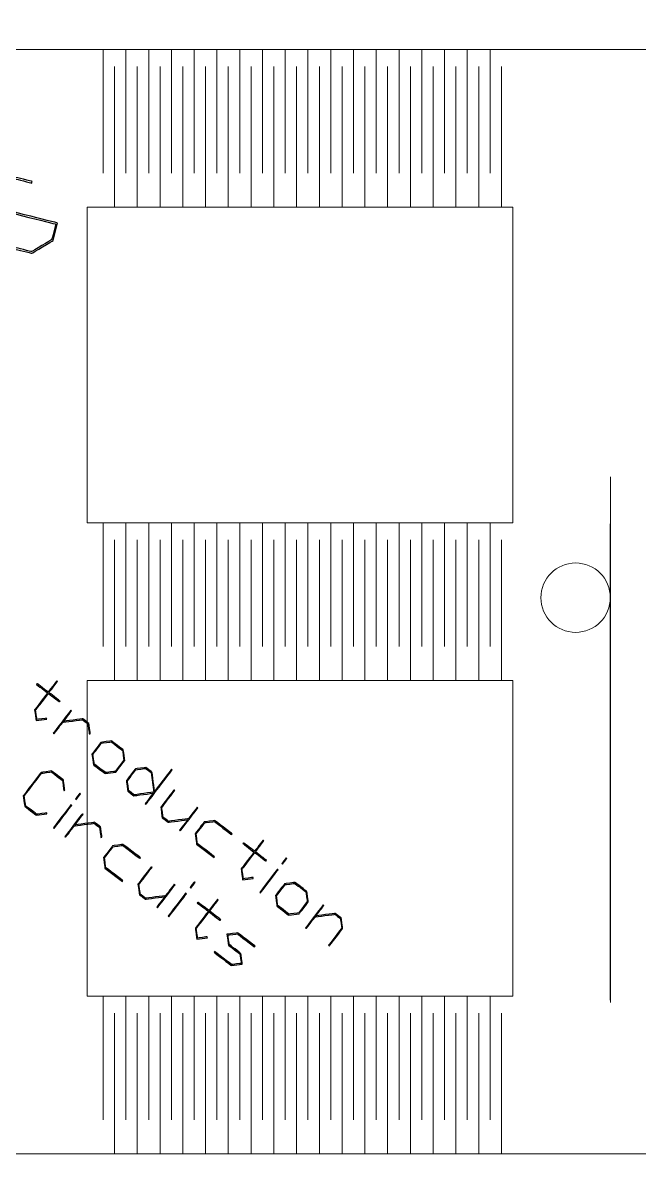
# Model space of a CAD drawing. Header units: millimetres. Extents: x -219 to 263, y -207 to 96.
# Drawn here: x -119.7 to -11.4, y -104.4 to 96.1 of the extents above; entities that cross this region are included whole.
import ezdxf

# ---------------------------------------------------------------- set-up
doc = ezdxf.new("R2010")
doc.units = ezdxf.units.MM
doc.header["$MEASUREMENT"] = 0
doc.layers.add('Cut', color=7, linetype='Continuous')

msp = doc.modelspace()

# ---------------------------------------------------------------- linework, layer by layer
at = {"layer": 'Cut', "color": 1, "lineweight": 9}
for points, knots in [([(-16.4477, -4.9883), (-16.4477, -1.6194), (-19.1788, 1.1117), (-22.5477, 1.1117), (-22.5477, 1.1117), (-25.9167, 1.1117), (-28.6477, -1.6194), (-28.6477, -4.9883), (-28.6477, -4.9883), (-28.6478, -8.3573), (-25.9167, -11.0883), (-22.5478, -11.0883), (-22.5478, -11.0883), (-19.1788, -11.0884), (-16.4478, -8.3573), (-16.4477, -4.9884), (-16.4447, 96.0786), (-16.4477, -207.1223), (-16.4477, -4.9883)], [0, 0, 0, 0, 0.2, 0.2, 0.2, 0.20000001, 0.4, 0.4, 0.4, 0.40000001, 0.6, 0.6, 0.6, 0.60000001, 1, 1, 1, 1.0001, 1.0001, 1.0001, 1.0001]), ([(253.1424, 91.3885), (253.1424, 91.3885), (-209.3704, 91.3885), (-209.3704, 91.3885), (-209.3704, 91.3885), (-212.0242, 91.3868), (-214.5687, 90.331), (-216.4441, 88.4533), (-216.4441, 88.4533), (-218.3194, 86.5755), (-219.3721, 84.0424), (-219.3704, 81.3885), (-219.3704, 81.3885), (-219.3704, 81.3885), (-219.3704, -92.7686), (-219.3704, -92.7686), (-219.3704, -92.7686), (-219.3687, -95.4224), (-218.3129, -97.9669), (-216.4351, -99.8423), (-216.4351, -99.8423), (-214.5574, -101.7176), (-212.0242, -102.7702), (-209.3704, -102.7686), (-209.3704, -102.7686), (-209.3704, -102.7686), (253.1424, -102.7686), (253.1424, -102.7686), (253.1424, -102.7686), (255.7963, -102.7669), (258.3408, -101.7111), (260.2161, -99.8333), (260.2161, -99.8333), (262.0915, -97.9556), (263.1441, -95.4224), (263.1424, -92.7686), (263.1424, -92.7686), (263.1424, -92.7686), (263.1424, 81.3885), (263.1424, 81.3885), (263.1424, 81.3885), (263.1408, 84.0424), (262.0849, 86.5868), (260.2072, 88.4622), (260.2072, 88.4622), (258.3295, 90.3376), (255.7963, 91.3902), (253.1424, 91.3885)], [0, 0, 0, 0, 0.07692308, 0.07692308, 0.07692308, 0.07692309, 0.15384615, 0.15384615, 0.15384615, 0.15384616, 0.23076923, 0.23076923, 0.23076923, 0.23076924, 0.30769231, 0.30769231, 0.30769231, 0.30769232, 0.38461538, 0.38461538, 0.38461538, 0.38461539, 0.46153846, 0.46153846, 0.46153846, 0.46153847, 0.53846154, 0.53846154, 0.53846154, 0.53846155, 0.61538462, 0.61538462, 0.61538462, 0.61538463, 0.69230769, 0.69230769, 0.69230769, 0.6923077, 0.76923077, 0.76923077, 0.76923077, 0.76923078, 0.84615385, 0.84615385, 0.84615385, 0.84615386, 1, 1, 1, 1])]:
    msp.add_open_spline(points, degree=3, knots=knots, dxfattribs=at)
for points in [[(-105.5863, 91.3885), (-105.5863, 91.3885), (-105.5863, 69.6518), (-105.5863, 69.6518)], [(-101.5863, 91.3885), (-101.5863, 91.3885), (-101.5863, 69.6518), (-101.5863, 69.6518)], [(-97.5863, 91.3885), (-97.5863, 91.3885), (-97.5863, 69.6518), (-97.5863, 69.6518)], [(-93.5863, 91.3885), (-93.5863, 91.3885), (-93.5863, 69.6518), (-93.5863, 69.6518)], [(-89.5863, 91.3885), (-89.5863, 91.3885), (-89.5863, 69.6518), (-89.5863, 69.6518)], [(-85.5863, 91.3885), (-85.5863, 91.3885), (-85.5863, 69.6518), (-85.5863, 69.6518)], [(-81.5863, 91.3885), (-81.5863, 91.3885), (-81.5863, 69.6518), (-81.5863, 69.6518)], [(-77.5863, 91.3885), (-77.5863, 91.3885), (-77.5863, 69.6518), (-77.5863, 69.6518)], [(-73.5863, 91.3885), (-73.5863, 91.3885), (-73.5863, 69.6518), (-73.5863, 69.6518)], [(-69.5863, 91.3885), (-69.5863, 91.3885), (-69.5863, 69.6518), (-69.5863, 69.6518)], [(-65.5863, 91.3885), (-65.5863, 91.3885), (-65.5863, 69.6518), (-65.5863, 69.6518)], [(-61.5863, 91.3885), (-61.5863, 91.3885), (-61.5863, 69.6518), (-61.5863, 69.6518)], [(-57.5863, 91.3885), (-57.5863, 91.3885), (-57.5863, 69.6518), (-57.5863, 69.6518)], [(-53.5863, 91.3885), (-53.5863, 91.3885), (-53.5863, 69.6518), (-53.5863, 69.6518)], [(-49.5863, 91.3885), (-49.5863, 91.3885), (-49.5863, 69.6518), (-49.5863, 69.6518)], [(-45.5863, 91.3885), (-45.5863, 91.3885), (-45.5863, 69.6518), (-45.5863, 69.6518)], [(-41.5863, 91.3885), (-41.5863, 91.3885), (-41.5863, 69.6518), (-41.5863, 69.6518)], [(-37.5863, 91.3885), (-37.5863, 91.3885), (-37.5863, 69.6518), (-37.5863, 69.6518)], [(-103.5863, 88.3885), (-103.5863, 88.3885), (-103.5863, 63.6518), (-103.5863, 63.6518)], [(-99.5863, 88.3885), (-99.5863, 88.3885), (-99.5863, 63.6518), (-99.5863, 63.6518)], [(-95.5863, 88.3885), (-95.5863, 88.3885), (-95.5863, 63.6518), (-95.5863, 63.6518)], [(-91.5863, 88.3885), (-91.5863, 88.3885), (-91.5863, 63.6518), (-91.5863, 63.6518)], [(-87.5863, 88.3885), (-87.5863, 88.3885), (-87.5863, 63.6518), (-87.5863, 63.6518)], [(-83.5863, 88.3885), (-83.5863, 88.3885), (-83.5863, 63.6518), (-83.5863, 63.6518)], [(-79.5863, 88.3885), (-79.5863, 88.3885), (-79.5863, 63.6518), (-79.5863, 63.6518)], [(-75.5863, 88.3885), (-75.5863, 88.3885), (-75.5863, 63.6518), (-75.5863, 63.6518)], [(-71.5863, 88.3885), (-71.5863, 88.3885), (-71.5863, 63.6518), (-71.5863, 63.6518)], [(-67.5863, 88.3885), (-67.5863, 88.3885), (-67.5863, 63.6518), (-67.5863, 63.6518)], [(-63.5863, 88.3885), (-63.5863, 88.3885), (-63.5863, 63.6518), (-63.5863, 63.6518)], [(-59.5863, 88.3885), (-59.5863, 88.3885), (-59.5863, 63.6518), (-59.5863, 63.6518)], [(-55.5863, 88.3885), (-55.5863, 88.3885), (-55.5863, 63.6518), (-55.5863, 63.6518)], [(-51.5863, 88.3885), (-51.5863, 88.3885), (-51.5863, 63.6518), (-51.5863, 63.6518)], [(-47.5863, 88.3885), (-47.5863, 88.3885), (-47.5863, 63.6518), (-47.5863, 63.6518)], [(-43.5863, 88.3885), (-43.5863, 88.3885), (-43.5863, 63.6518), (-43.5863, 63.6518)], [(-39.5863, 88.3885), (-39.5863, 88.3885), (-39.5863, 63.6518), (-39.5863, 63.6518)], [(-35.5863, 88.3885), (-35.5863, 88.3885), (-35.5863, 63.6518), (-35.5863, 63.6518)], [(-47.5863, 63.6518), (-47.5863, 63.6518), (-108.4235, 63.6518), (-108.4235, 63.6518)], [(-108.4235, 63.6518), (-108.4235, 63.6518), (-33.5863, 63.6518), (-33.5863, 63.6518)], [(-108.4235, 8.1783), (-108.4235, 8.1783), (-108.4235, 63.6518), (-108.4235, 63.6518)], [(-33.5863, 8.1783), (-33.5863, 8.1783), (-33.5863, 63.6518), (-33.5863, 63.6518)], [(-33.5863, 8.1783), (-33.5863, 8.1783), (-108.4235, 8.1783), (-108.4235, 8.1783)], [(-105.5863, 8.1783), (-105.5863, 8.1783), (-105.5863, -13.5584), (-105.5863, -13.5584)], [(-101.5863, 8.1783), (-101.5863, 8.1783), (-101.5863, -13.5584), (-101.5863, -13.5584)], [(-97.5863, 8.1783), (-97.5863, 8.1783), (-97.5863, -13.5584), (-97.5863, -13.5584)], [(-93.5863, 8.1783), (-93.5863, 8.1783), (-93.5863, -13.5584), (-93.5863, -13.5584)], [(-89.5863, 8.1783), (-89.5863, 8.1783), (-89.5863, -13.5584), (-89.5863, -13.5584)], [(-85.5863, 8.1783), (-85.5863, 8.1783), (-85.5863, -13.5584), (-85.5863, -13.5584)], [(-81.5863, 8.1783), (-81.5863, 8.1783), (-81.5863, -13.5584), (-81.5863, -13.5584)], [(-77.5863, 8.1783), (-77.5863, 8.1783), (-77.5863, -13.5584), (-77.5863, -13.5584)], [(-73.5863, 8.1783), (-73.5863, 8.1783), (-73.5863, -13.5584), (-73.5863, -13.5584)], [(-69.5863, 8.1783), (-69.5863, 8.1783), (-69.5863, -13.5584), (-69.5863, -13.5584)], [(-65.5863, 8.1783), (-65.5863, 8.1783), (-65.5863, -13.5584), (-65.5863, -13.5584)], [(-61.5863, 8.1783), (-61.5863, 8.1783), (-61.5863, -13.5584), (-61.5863, -13.5584)], [(-57.5863, 8.1783), (-57.5863, 8.1783), (-57.5863, -13.5584), (-57.5863, -13.5584)], [(-53.5863, 8.1783), (-53.5863, 8.1783), (-53.5863, -13.5584), (-53.5863, -13.5584)], [(-49.5863, 8.1783), (-49.5863, 8.1783), (-49.5863, -13.5584), (-49.5863, -13.5584)], [(-45.5863, 8.1783), (-45.5863, 8.1783), (-45.5863, -13.5584), (-45.5863, -13.5584)], [(-41.5863, 8.1783), (-41.5863, 8.1783), (-41.5863, -13.5584), (-41.5863, -13.5584)], [(-37.5863, 8.1783), (-37.5863, 8.1783), (-37.5863, -13.5584), (-37.5863, -13.5584)], [(-103.5863, 5.1783), (-103.5863, 5.1783), (-103.5863, -19.5584), (-103.5863, -19.5584)], [(-99.5863, 5.1783), (-99.5863, 5.1783), (-99.5863, -19.5584), (-99.5863, -19.5584)], [(-95.5863, 5.1783), (-95.5863, 5.1783), (-95.5863, -19.5584), (-95.5863, -19.5584)], [(-91.5863, 5.1783), (-91.5863, 5.1783), (-91.5863, -19.5584), (-91.5863, -19.5584)], [(-87.5863, 5.1783), (-87.5863, 5.1783), (-87.5863, -19.5584), (-87.5863, -19.5584)], [(-83.5863, 5.1783), (-83.5863, 5.1783), (-83.5863, -19.5584), (-83.5863, -19.5584)], [(-79.5863, 5.1783), (-79.5863, 5.1783), (-79.5863, -19.5584), (-79.5863, -19.5584)], [(-75.5863, 5.1783), (-75.5863, 5.1783), (-75.5863, -19.5584), (-75.5863, -19.5584)], [(-71.5863, 5.1783), (-71.5863, 5.1783), (-71.5863, -19.5584), (-71.5863, -19.5584)], [(-67.5863, 5.1783), (-67.5863, 5.1783), (-67.5863, -19.5584), (-67.5863, -19.5584)], [(-63.5863, 5.1783), (-63.5863, 5.1783), (-63.5863, -19.5584), (-63.5863, -19.5584)], [(-59.5863, 5.1783), (-59.5863, 5.1783), (-59.5863, -19.5584), (-59.5863, -19.5584)], [(-55.5863, 5.1783), (-55.5863, 5.1783), (-55.5863, -19.5584), (-55.5863, -19.5584)], [(-51.5863, 5.1783), (-51.5863, 5.1783), (-51.5863, -19.5584), (-51.5863, -19.5584)], [(-47.5863, 5.1783), (-47.5863, 5.1783), (-47.5863, -19.5584), (-47.5863, -19.5584)], [(-43.5863, 5.1783), (-43.5863, 5.1783), (-43.5863, -19.5584), (-43.5863, -19.5584)], [(-39.5863, 5.1783), (-39.5863, 5.1783), (-39.5863, -19.5584), (-39.5863, -19.5584)], [(-35.5863, 5.1783), (-35.5863, 5.1783), (-35.5863, -19.5584), (-35.5863, -19.5584)], [(-47.5863, -19.5584), (-47.5863, -19.5584), (-108.4235, -19.5584), (-108.4235, -19.5584)], [(-108.4235, -19.5584), (-108.4235, -19.5584), (-33.5863, -19.5584), (-33.5863, -19.5584)], [(-108.4235, -19.5584), (-108.4235, -19.5584), (-108.4235, -75.0318), (-108.4235, -75.0318)], [(-33.5863, -19.5584), (-33.5863, -19.5584), (-33.5863, -75.0318), (-33.5863, -75.0318)], [(-33.5863, -75.0318), (-33.5863, -75.0318), (-108.4235, -75.0318), (-108.4235, -75.0318)], [(-105.5863, -75.0318), (-105.5863, -75.0318), (-105.5863, -96.7686), (-105.5863, -96.7686)], [(-101.5863, -75.0318), (-101.5863, -75.0318), (-101.5863, -96.7686), (-101.5863, -96.7686)], [(-97.5863, -75.0318), (-97.5863, -75.0318), (-97.5863, -96.7686), (-97.5863, -96.7686)], [(-93.5863, -75.0318), (-93.5863, -75.0318), (-93.5863, -96.7686), (-93.5863, -96.7686)], [(-89.5863, -75.0318), (-89.5863, -75.0318), (-89.5863, -96.7686), (-89.5863, -96.7686)], [(-85.5863, -75.0318), (-85.5863, -75.0318), (-85.5863, -96.7686), (-85.5863, -96.7686)], [(-81.5863, -75.0318), (-81.5863, -75.0318), (-81.5863, -96.7686), (-81.5863, -96.7686)], [(-77.5863, -75.0318), (-77.5863, -75.0318), (-77.5863, -96.7686), (-77.5863, -96.7686)], [(-73.5863, -75.0318), (-73.5863, -75.0318), (-73.5863, -96.7686), (-73.5863, -96.7686)], [(-69.5863, -75.0318), (-69.5863, -75.0318), (-69.5863, -96.7686), (-69.5863, -96.7686)], [(-65.5863, -75.0318), (-65.5863, -75.0318), (-65.5863, -96.7686), (-65.5863, -96.7686)], [(-61.5863, -75.0318), (-61.5863, -75.0318), (-61.5863, -96.7686), (-61.5863, -96.7686)], [(-57.5863, -75.0318), (-57.5863, -75.0318), (-57.5863, -96.7686), (-57.5863, -96.7686)], [(-53.5863, -75.0318), (-53.5863, -75.0318), (-53.5863, -96.7686), (-53.5863, -96.7686)], [(-49.5863, -75.0318), (-49.5863, -75.0318), (-49.5863, -96.7686), (-49.5863, -96.7686)], [(-45.5863, -75.0318), (-45.5863, -75.0318), (-45.5863, -96.7686), (-45.5863, -96.7686)], [(-41.5863, -75.0318), (-41.5863, -75.0318), (-41.5863, -96.7686), (-41.5863, -96.7686)], [(-37.5863, -75.0318), (-37.5863, -75.0318), (-37.5863, -96.7686), (-37.5863, -96.7686)], [(-103.5863, -78.0318), (-103.5863, -78.0318), (-103.5863, -102.7686), (-103.5863, -102.7686)], [(-99.5863, -78.0318), (-99.5863, -78.0318), (-99.5863, -102.7686), (-99.5863, -102.7686)], [(-95.5863, -78.0318), (-95.5863, -78.0318), (-95.5863, -102.7686), (-95.5863, -102.7686)], [(-91.5863, -78.0318), (-91.5863, -78.0318), (-91.5863, -102.7686), (-91.5863, -102.7686)], [(-87.5863, -78.0318), (-87.5863, -78.0318), (-87.5863, -102.7686), (-87.5863, -102.7686)], [(-83.5863, -78.0318), (-83.5863, -78.0318), (-83.5863, -102.7686), (-83.5863, -102.7686)], [(-79.5863, -78.0318), (-79.5863, -78.0318), (-79.5863, -102.7686), (-79.5863, -102.7686)], [(-75.5863, -78.0318), (-75.5863, -78.0318), (-75.5863, -102.7686), (-75.5863, -102.7686)], [(-71.5863, -78.0318), (-71.5863, -78.0318), (-71.5863, -102.7686), (-71.5863, -102.7686)], [(-67.5863, -78.0318), (-67.5863, -78.0318), (-67.5863, -102.7686), (-67.5863, -102.7686)], [(-63.5863, -78.0318), (-63.5863, -78.0318), (-63.5863, -102.7686), (-63.5863, -102.7686)], [(-59.5863, -78.0318), (-59.5863, -78.0318), (-59.5863, -102.7686), (-59.5863, -102.7686)], [(-55.5863, -78.0318), (-55.5863, -78.0318), (-55.5863, -102.7686), (-55.5863, -102.7686)], [(-51.5863, -78.0318), (-51.5863, -78.0318), (-51.5863, -102.7686), (-51.5863, -102.7686)], [(-47.5863, -78.0318), (-47.5863, -78.0318), (-47.5863, -102.7686), (-47.5863, -102.7686)], [(-43.5863, -78.0318), (-43.5863, -78.0318), (-43.5863, -102.7686), (-43.5863, -102.7686)], [(-39.5863, -78.0318), (-39.5863, -78.0318), (-39.5863, -102.7686), (-39.5863, -102.7686)], [(-35.5863, -78.0318), (-35.5863, -78.0318), (-35.5863, -102.7686), (-35.5863, -102.7686)]]:
    msp.add_open_spline(points, degree=3, dxfattribs=at)
at = {"layer": 'Cut'}
for points, knots in [([(-113.5825, 60.8825), (-113.5825, 60.8825), (-114.3675, 57.7894), (-114.3675, 57.7894), (-114.3675, 57.7894), (-114.3675, 57.7894), (-118.098, 55.5559), (-118.098, 55.5559), (-118.098, 55.5559), (-118.098, 55.5559), (-121.0664, 56.2817), (-121.0664, 56.2817), (-121.0664, 56.2817), (-121.0664, 56.2817), (-120.9954, 56.5645), (-120.9954, 56.5645), (-120.9954, 56.5645), (-120.9954, 56.5645), (-118.1518, 55.8464), (-118.1518, 55.8464), (-118.1518, 55.8464), (-118.1518, 55.8464), (-114.6058, 57.9695), (-114.6058, 57.9695), (-114.6058, 57.9695), (-114.6058, 57.9695), (-113.9162, 60.6827), (-113.9162, 60.6827), (-113.9162, 60.6827), (-113.9162, 60.6827), (-125.5517, 63.6012), (-125.5517, 63.6012), (-125.5517, 63.6012), (-125.5517, 63.6012), (-124.7712, 66.702), (-124.7712, 66.702), (-124.7712, 66.702), (-124.7712, 66.702), (-121.0407, 68.9354), (-121.0407, 68.9354), (-121.0407, 68.9354), (-121.0407, 68.9354), (-118.0728, 68.199), (-118.0728, 68.199), (-118.0728, 68.199), (-118.0728, 68.199), (-118.1463, 67.9146), (-118.1463, 67.9146), (-118.1463, 67.9146), (-118.1463, 67.9146), (-120.9944, 68.6403), (-120.9944, 68.6403), (-120.9944, 68.6403), (-120.9944, 68.6403), (-124.5405, 66.5173), (-124.5405, 66.5173), (-124.5405, 66.5173), (-124.5405, 66.5173), (-125.218, 63.801), (-125.218, 63.801), (-125.218, 63.801), (-125.218, 63.801), (-113.5825, 60.8825), (-113.5825, 60.8825)], [0, 0, 0, 0, 0.05882353, 0.05882353, 0.05882353, 0.05882354, 0.11764706, 0.11764706, 0.11764706, 0.11764707, 0.17647059, 0.17647059, 0.17647059, 0.1764706, 0.23529412, 0.23529412, 0.23529412, 0.23529413, 0.29411765, 0.29411765, 0.29411765, 0.29411766, 0.35294118, 0.35294118, 0.35294118, 0.35294119, 0.41176471, 0.41176471, 0.41176471, 0.41176472, 0.47058824, 0.47058824, 0.47058824, 0.47058825, 0.52941176, 0.52941176, 0.52941176, 0.52941177, 0.58823529, 0.58823529, 0.58823529, 0.5882353, 0.64705882, 0.64705882, 0.64705882, 0.64705883, 0.70588235, 0.70588235, 0.70588235, 0.70588236, 0.76470588, 0.76470588, 0.76470588, 0.76470589, 0.82352941, 0.82352941, 0.82352941, 0.82352942, 0.88235294, 0.88235294, 0.88235294, 0.88235295, 1, 1, 1, 1]), ([(-115.5032, -26.3584), (-115.5032, -26.3584), (-117.363, -26.5945), (-117.363, -26.5945), (-117.363, -26.5945), (-117.363, -26.5945), (-117.6239, -24.7013), (-117.6239, -24.7013), (-117.6239, -24.7013), (-117.6239, -24.7013), (-115.3499, -21.7196), (-115.3499, -21.7196), (-115.3499, -21.7196), (-115.3499, -21.7196), (-117.3033, -20.2275), (-117.3033, -20.2275), (-117.3033, -20.2275), (-117.3033, -20.2275), (-117.2017, -20.0924), (-117.2017, -20.0924), (-117.2017, -20.0924), (-117.2017, -20.0924), (-115.2464, -21.5828), (-115.2464, -21.5828), (-115.2464, -21.5828), (-115.2464, -21.5828), (-113.7421, -19.6116), (-113.7421, -19.6116), (-113.7421, -19.6116), (-113.7421, -19.6116), (-113.6053, -19.7151), (-113.6053, -19.7151), (-113.6053, -19.7151), (-113.6053, -19.7151), (-115.1097, -21.6862), (-115.1097, -21.6862), (-115.1097, -21.6862), (-115.1097, -21.6862), (-113.1562, -23.1783), (-113.1562, -23.1783), (-113.1562, -23.1783), (-113.1562, -23.1783), (-113.2597, -23.3133), (-113.2597, -23.3133), (-113.2597, -23.3133), (-113.2597, -23.3133), (-115.2132, -21.823), (-115.2132, -21.823), (-115.2132, -21.823), (-115.2132, -21.823), (-117.4504, -24.755), (-117.4504, -24.755), (-117.4504, -24.755), (-117.4504, -24.755), (-117.2263, -26.4133), (-117.2263, -26.4133), (-117.2263, -26.4133), (-117.2263, -26.4133), (-115.5274, -26.1836), (-115.5274, -26.1836), (-115.5274, -26.1836), (-115.5274, -26.1836), (-115.5032, -26.3584), (-115.5032, -26.3584)], [0, 0, 0, 0, 0.05882353, 0.05882353, 0.05882353, 0.05882354, 0.11764706, 0.11764706, 0.11764706, 0.11764707, 0.17647059, 0.17647059, 0.17647059, 0.1764706, 0.23529412, 0.23529412, 0.23529412, 0.23529413, 0.29411765, 0.29411765, 0.29411765, 0.29411766, 0.35294118, 0.35294118, 0.35294118, 0.35294119, 0.41176471, 0.41176471, 0.41176471, 0.41176472, 0.47058824, 0.47058824, 0.47058824, 0.47058825, 0.52941176, 0.52941176, 0.52941176, 0.52941177, 0.58823529, 0.58823529, 0.58823529, 0.5882353, 0.64705882, 0.64705882, 0.64705882, 0.64705883, 0.70588235, 0.70588235, 0.70588235, 0.70588236, 0.76470588, 0.76470588, 0.76470588, 0.76470589, 0.82352941, 0.82352941, 0.82352941, 0.82352942, 0.88235294, 0.88235294, 0.88235294, 0.88235295, 1, 1, 1, 1]), ([(-107.8413, -28.9063), (-107.8413, -28.9063), (-108.0178, -28.9339), (-108.0178, -28.9339), (-108.0178, -28.9339), (-108.0178, -28.9339), (-108.2496, -27.1873), (-108.2496, -27.1873), (-108.2496, -27.1873), (-108.2496, -27.1873), (-109.2068, -26.4562), (-109.2068, -26.4562), (-109.2068, -26.4562), (-109.2068, -26.4562), (-112.693, -26.9178), (-112.693, -26.9178), (-112.693, -26.9178), (-112.693, -26.9178), (-114.2149, -28.9121), (-114.2149, -28.9121), (-114.2149, -28.9121), (-114.2149, -28.9121), (-114.3499, -28.8086), (-114.3499, -28.8086), (-114.3499, -28.8086), (-114.3499, -28.8086), (-111.2728, -24.7757), (-111.2728, -24.7757), (-111.2728, -24.7757), (-111.2728, -24.7757), (-111.1378, -24.8791), (-111.1378, -24.8791), (-111.1378, -24.8791), (-111.1378, -24.8791), (-112.5528, -26.7331), (-112.5528, -26.7331), (-112.5528, -26.7331), (-112.5528, -26.7331), (-109.1531, -26.2826), (-109.1531, -26.2826), (-109.1531, -26.2826), (-109.1531, -26.2826), (-108.0911, -27.0926), (-108.0911, -27.0926), (-108.0911, -27.0926), (-108.0911, -27.0926), (-107.8413, -28.9063), (-107.8413, -28.9063)], [0, 0, 0, 0, 0.07692308, 0.07692308, 0.07692308, 0.07692309, 0.15384615, 0.15384615, 0.15384615, 0.15384616, 0.23076923, 0.23076923, 0.23076923, 0.23076924, 0.30769231, 0.30769231, 0.30769231, 0.30769232, 0.38461538, 0.38461538, 0.38461538, 0.38461539, 0.46153846, 0.46153846, 0.46153846, 0.46153847, 0.53846154, 0.53846154, 0.53846154, 0.53846155, 0.61538462, 0.61538462, 0.61538462, 0.61538463, 0.69230769, 0.69230769, 0.69230769, 0.6923077, 0.76923077, 0.76923077, 0.76923077, 0.76923078, 0.84615385, 0.84615385, 0.84615385, 0.84615386, 1, 1, 1, 1]), ([(-103.3718, -35.6806), (-103.3718, -35.6806), (-105.2245, -35.9237), (-105.2245, -35.9237), (-105.2245, -35.9237), (-105.2245, -35.9237), (-107.2987, -34.3404), (-107.2987, -34.3404), (-107.2987, -34.3404), (-107.2987, -34.3404), (-107.5523, -32.4913), (-107.5523, -32.4913), (-107.5523, -32.4913), (-107.5523, -32.4913), (-105.9743, -30.4224), (-105.9743, -30.4224), (-105.9743, -30.4224), (-105.9743, -30.4224), (-104.1181, -30.1741), (-104.1181, -30.1741), (-104.1181, -30.1741), (-104.1181, -30.1741), (-102.0439, -31.7574), (-102.0439, -31.7574), (-102.0439, -31.7574), (-102.0439, -31.7574), (-101.7921, -33.6118), (-101.7921, -33.6118), (-101.7921, -33.6118), (-101.7921, -33.6118), (-103.3718, -35.6806), (-103.3718, -35.6806)], [0, 0, 0, 0, 0.11111111, 0.11111111, 0.11111111, 0.11111112, 0.22222222, 0.22222222, 0.22222222, 0.22222223, 0.33333333, 0.33333333, 0.33333333, 0.33333334, 0.44444444, 0.44444444, 0.44444444, 0.44444445, 0.55555556, 0.55555556, 0.55555556, 0.55555557, 0.66666667, 0.66666667, 0.66666667, 0.66666668, 0.77777778, 0.77777778, 0.77777778, 0.77777779, 1, 1, 1, 1]), ([(-103.4665, -35.5239), (-103.4665, -35.5239), (-101.9586, -33.5473), (-101.9586, -33.5473), (-101.9586, -33.5473), (-101.9586, -33.5473), (-102.1919, -31.8396), (-102.1919, -31.8396), (-102.1919, -31.8396), (-102.1919, -31.8396), (-104.1631, -30.3353), (-104.1631, -30.3353), (-104.1631, -30.3353), (-104.1631, -30.3353), (-105.8691, -30.5649), (-105.8691, -30.5649), (-105.8691, -30.5649), (-105.8691, -30.5649), (-107.3752, -32.5398), (-107.3752, -32.5398), (-107.3752, -32.5398), (-107.3752, -32.5398), (-107.1455, -34.2458), (-107.1455, -34.2458), (-107.1455, -34.2458), (-107.1455, -34.2458), (-105.1743, -35.7483), (-105.1743, -35.7483), (-105.1743, -35.7483), (-105.1743, -35.7483), (-103.4665, -35.5239), (-103.4665, -35.5239)], [0, 0, 0, 0, 0.11111111, 0.11111111, 0.11111111, 0.11111112, 0.22222222, 0.22222222, 0.22222222, 0.22222223, 0.33333333, 0.33333333, 0.33333333, 0.33333334, 0.44444444, 0.44444444, 0.44444444, 0.44444445, 0.55555556, 0.55555556, 0.55555556, 0.55555557, 0.66666667, 0.66666667, 0.66666667, 0.66666668, 0.77777778, 0.77777778, 0.77777778, 0.77777779, 1, 1, 1, 1]), ([(-115.4863, -43), (-115.4863, -43), (-117.3018, -43.2374), (-117.3018, -43.2374), (-117.3018, -43.2374), (-117.3018, -43.2374), (-119.3761, -41.6542), (-119.3761, -41.6542), (-119.3761, -41.6542), (-119.3761, -41.6542), (-119.6279, -39.8016), (-119.6279, -39.8016), (-119.6279, -39.8016), (-119.6279, -39.8016), (-116.5017, -35.7046), (-116.5017, -35.7046), (-116.5017, -35.7046), (-116.5017, -35.7046), (-114.6438, -35.4527), (-114.6438, -35.4527), (-114.6438, -35.4527), (-114.6438, -35.4527), (-112.5697, -37.036), (-112.5697, -37.036), (-112.5697, -37.036), (-112.5697, -37.036), (-112.3215, -38.8532), (-112.3215, -38.8532), (-112.3215, -38.8532), (-112.3215, -38.8532), (-112.4964, -38.8774), (-112.4964, -38.8774), (-112.4964, -38.8774), (-112.4964, -38.8774), (-112.7228, -37.1272), (-112.7228, -37.1272), (-112.7228, -37.1272), (-112.7228, -37.1272), (-114.694, -35.6227), (-114.694, -35.6227), (-114.694, -35.6227), (-114.694, -35.6227), (-116.4036, -35.856), (-116.4036, -35.856), (-116.4036, -35.856), (-116.4036, -35.856), (-119.4543, -39.8553), (-119.4543, -39.8553), (-119.4543, -39.8553), (-119.4543, -39.8553), (-119.2246, -41.5614), (-119.2246, -41.5614), (-119.2246, -41.5614), (-119.2246, -41.5614), (-117.2534, -43.0656), (-117.2534, -43.0656), (-117.2534, -43.0656), (-117.2534, -43.0656), (-115.5086, -42.8268), (-115.5086, -42.8268), (-115.5086, -42.8268), (-115.5086, -42.8268), (-115.4863, -43), (-115.4863, -43)], [0, 0, 0, 0, 0.05882353, 0.05882353, 0.05882353, 0.05882354, 0.11764706, 0.11764706, 0.11764706, 0.11764707, 0.17647059, 0.17647059, 0.17647059, 0.1764706, 0.23529412, 0.23529412, 0.23529412, 0.23529413, 0.29411765, 0.29411765, 0.29411765, 0.29411766, 0.35294118, 0.35294118, 0.35294118, 0.35294119, 0.41176471, 0.41176471, 0.41176471, 0.41176472, 0.47058824, 0.47058824, 0.47058824, 0.47058825, 0.52941176, 0.52941176, 0.52941176, 0.52941177, 0.58823529, 0.58823529, 0.58823529, 0.5882353, 0.64705882, 0.64705882, 0.64705882, 0.64705883, 0.70588235, 0.70588235, 0.70588235, 0.70588236, 0.76470588, 0.76470588, 0.76470588, 0.76470589, 0.82352941, 0.82352941, 0.82352941, 0.82352942, 0.88235294, 0.88235294, 0.88235294, 0.88235295, 1, 1, 1, 1]), ([(-98.0733, -41.3292), (-98.0733, -41.3292), (-98.2101, -41.2257), (-98.2101, -41.2257), (-98.2101, -41.2257), (-98.2101, -41.2257), (-96.7881, -39.3611), (-96.7881, -39.3611), (-96.7881, -39.3611), (-96.7881, -39.3611), (-100.1895, -39.8169), (-100.1895, -39.8169), (-100.1895, -39.8169), (-100.1895, -39.8169), (-101.2515, -39.0051), (-101.2515, -39.0051), (-101.2515, -39.0051), (-101.2515, -39.0051), (-101.5051, -37.1561), (-101.5051, -37.1561), (-101.5051, -37.1561), (-101.5051, -37.1561), (-99.9271, -35.0871), (-99.9271, -35.0871), (-99.9271, -35.0871), (-99.9271, -35.0871), (-98.0709, -34.8389), (-98.0709, -34.8389), (-98.0709, -34.8389), (-98.0709, -34.8389), (-97.009, -35.6507), (-97.009, -35.6507), (-97.009, -35.6507), (-97.009, -35.6507), (-96.5532, -39.0521), (-96.5532, -39.0521), (-96.5532, -39.0521), (-96.5532, -39.0521), (-93.576, -35.1523), (-93.576, -35.1523), (-93.576, -35.1523), (-93.576, -35.1523), (-93.4393, -35.2557), (-93.4393, -35.2557), (-93.4393, -35.2557), (-93.4393, -35.2557), (-98.0733, -41.3292), (-98.0733, -41.3292)], [0, 0, 0, 0, 0.07692308, 0.07692308, 0.07692308, 0.07692309, 0.15384615, 0.15384615, 0.15384615, 0.15384616, 0.23076923, 0.23076923, 0.23076923, 0.23076924, 0.30769231, 0.30769231, 0.30769231, 0.30769232, 0.38461538, 0.38461538, 0.38461538, 0.38461539, 0.46153846, 0.46153846, 0.46153846, 0.46153847, 0.53846154, 0.53846154, 0.53846154, 0.53846155, 0.61538462, 0.61538462, 0.61538462, 0.61538463, 0.69230769, 0.69230769, 0.69230769, 0.6923077, 0.76923077, 0.76923077, 0.76923077, 0.76923078, 0.84615385, 0.84615385, 0.84615385, 0.84615386, 1, 1, 1, 1]), ([(-96.6902, -39.1819), (-96.6902, -39.1819), (-97.1534, -35.7346), (-97.1534, -35.7346), (-97.1534, -35.7346), (-97.1534, -35.7346), (-98.1159, -35), (-98.1159, -35), (-98.1159, -35), (-98.1159, -35), (-99.8219, -35.2297), (-99.8219, -35.2297), (-99.8219, -35.2297), (-99.8219, -35.2297), (-101.328, -37.2045), (-101.328, -37.2045), (-101.328, -37.2045), (-101.328, -37.2045), (-101.0983, -38.9105), (-101.0983, -38.9105), (-101.0983, -38.9105), (-101.0983, -38.9105), (-100.1358, -39.6451), (-100.1358, -39.6451), (-100.1358, -39.6451), (-100.1358, -39.6451), (-96.6902, -39.1819), (-96.6902, -39.1819)], [0, 0, 0, 0, 0.125, 0.125, 0.125, 0.12500001, 0.25, 0.25, 0.25, 0.25000001, 0.375, 0.375, 0.375, 0.37500001, 0.5, 0.5, 0.5, 0.50000001, 0.625, 0.625, 0.625, 0.62500001, 0.75, 0.75, 0.75, 0.75000001, 1, 1, 1, 1]), ([(-110.3353, -40.4941), (-110.3353, -40.4941), (-110.4703, -40.3906), (-110.4703, -40.3906), (-110.4703, -40.3906), (-110.4703, -40.3906), (-109.6988, -39.3784), (-109.6988, -39.3784), (-109.6988, -39.3784), (-109.6988, -39.3784), (-109.5621, -39.4818), (-109.5621, -39.4818), (-109.5621, -39.4818), (-109.5621, -39.4818), (-110.3353, -40.4941), (-110.3353, -40.4941)], [0, 0, 0, 0, 0.2, 0.2, 0.2, 0.20000001, 0.4, 0.4, 0.4, 0.40000001, 0.6, 0.6, 0.6, 0.60000001, 1, 1, 1, 1]), ([(-92.0261, -45.994), (-92.0261, -45.994), (-92.1629, -45.8905), (-92.1629, -45.8905), (-92.1629, -45.8905), (-92.1629, -45.8905), (-90.7409, -44.0258), (-90.7409, -44.0258), (-90.7409, -44.0258), (-90.7409, -44.0258), (-94.1423, -44.4816), (-94.1423, -44.4816), (-94.1423, -44.4816), (-94.1423, -44.4816), (-95.2043, -43.6699), (-95.2043, -43.6699), (-95.2043, -43.6699), (-95.2043, -43.6699), (-95.4543, -41.8155), (-95.4543, -41.8155), (-95.4543, -41.8155), (-95.4543, -41.8155), (-93.1189, -38.7539), (-93.1189, -38.7539), (-93.1189, -38.7539), (-93.1189, -38.7539), (-92.9822, -38.8573), (-92.9822, -38.8573), (-92.9822, -38.8573), (-92.9822, -38.8573), (-95.2808, -41.8692), (-95.2808, -41.8692), (-95.2808, -41.8692), (-95.2808, -41.8692), (-95.0529, -43.577), (-95.0529, -43.577), (-95.0529, -43.577), (-95.0529, -43.577), (-94.0903, -44.3116), (-94.0903, -44.3116), (-94.0903, -44.3116), (-94.0903, -44.3116), (-90.5989, -43.8394), (-90.5989, -43.8394), (-90.5989, -43.8394), (-90.5989, -43.8394), (-89.0735, -41.8415), (-89.0735, -41.8415), (-89.0735, -41.8415), (-89.0735, -41.8415), (-88.9367, -41.9449), (-88.9367, -41.9449), (-88.9367, -41.9449), (-88.9367, -41.9449), (-92.0261, -45.994), (-92.0261, -45.994)], [0, 0, 0, 0, 0.06666667, 0.06666667, 0.06666667, 0.06666668, 0.13333333, 0.13333333, 0.13333333, 0.13333334, 0.2, 0.2, 0.2, 0.20000001, 0.26666667, 0.26666667, 0.26666667, 0.26666668, 0.33333333, 0.33333333, 0.33333333, 0.33333334, 0.4, 0.4, 0.4, 0.40000001, 0.46666667, 0.46666667, 0.46666667, 0.46666668, 0.53333333, 0.53333333, 0.53333333, 0.53333334, 0.6, 0.6, 0.6, 0.60000001, 0.66666667, 0.66666667, 0.66666667, 0.66666668, 0.73333333, 0.73333333, 0.73333333, 0.73333334, 0.8, 0.8, 0.8, 0.80000001, 0.86666667, 0.86666667, 0.86666667, 0.86666668, 1, 1, 1, 1]), ([(-114.1979, -45.5553), (-114.1979, -45.5553), (-114.3328, -45.4519), (-114.3328, -45.4519), (-114.3328, -45.4519), (-114.3328, -45.4519), (-111.2453, -41.4064), (-111.2453, -41.4064), (-111.2453, -41.4064), (-111.2453, -41.4064), (-111.1103, -41.5099), (-111.1103, -41.5099), (-111.1103, -41.5099), (-111.1103, -41.5099), (-114.1979, -45.5553), (-114.1979, -45.5553)], [0, 0, 0, 0, 0.2, 0.2, 0.2, 0.20000001, 0.4, 0.4, 0.4, 0.40000001, 0.6, 0.6, 0.6, 0.60000001, 1, 1, 1, 1]), ([(-105.8077, -47.1052), (-105.8077, -47.1052), (-105.9842, -47.1328), (-105.9842, -47.1328), (-105.9842, -47.1328), (-105.9842, -47.1328), (-106.2159, -45.3862), (-106.2159, -45.3862), (-106.2159, -45.3862), (-106.2159, -45.3862), (-107.1731, -44.655), (-107.1731, -44.655), (-107.1731, -44.655), (-107.1731, -44.655), (-110.6594, -45.1167), (-110.6594, -45.1167), (-110.6594, -45.1167), (-110.6594, -45.1167), (-112.1813, -47.1109), (-112.1813, -47.1109), (-112.1813, -47.1109), (-112.1813, -47.1109), (-112.3162, -47.0075), (-112.3162, -47.0075), (-112.3162, -47.0075), (-112.3162, -47.0075), (-109.2392, -42.9745), (-109.2392, -42.9745), (-109.2392, -42.9745), (-109.2392, -42.9745), (-109.1041, -43.0779), (-109.1041, -43.0779), (-109.1041, -43.0779), (-109.1041, -43.0779), (-110.5192, -44.932), (-110.5192, -44.932), (-110.5192, -44.932), (-110.5192, -44.932), (-107.1195, -44.4815), (-107.1195, -44.4815), (-107.1195, -44.4815), (-107.1195, -44.4815), (-106.0574, -45.2915), (-106.0574, -45.2915), (-106.0574, -45.2915), (-106.0574, -45.2915), (-105.8077, -47.1052), (-105.8077, -47.1052)], [0, 0, 0, 0, 0.07692308, 0.07692308, 0.07692308, 0.07692309, 0.15384615, 0.15384615, 0.15384615, 0.15384616, 0.23076923, 0.23076923, 0.23076923, 0.23076924, 0.30769231, 0.30769231, 0.30769231, 0.30769232, 0.38461538, 0.38461538, 0.38461538, 0.38461539, 0.46153846, 0.46153846, 0.46153846, 0.46153847, 0.53846154, 0.53846154, 0.53846154, 0.53846155, 0.61538462, 0.61538462, 0.61538462, 0.61538463, 0.69230769, 0.69230769, 0.69230769, 0.6923077, 0.76923077, 0.76923077, 0.76923077, 0.76923078, 0.84615385, 0.84615385, 0.84615385, 0.84615386, 1, 1, 1, 1]), ([(-86.099, -50.6682), (-86.099, -50.6682), (-89.1571, -48.3346), (-89.1571, -48.3346), (-89.1571, -48.3346), (-89.1571, -48.3346), (-89.4107, -46.4855), (-89.4107, -46.4855), (-89.4107, -46.4855), (-89.4107, -46.4855), (-87.8327, -44.4166), (-87.8327, -44.4166), (-87.8327, -44.4166), (-87.8327, -44.4166), (-85.9765, -44.1683), (-85.9765, -44.1683), (-85.9765, -44.1683), (-85.9765, -44.1683), (-82.9203, -46.502), (-82.9203, -46.502), (-82.9203, -46.502), (-82.9203, -46.502), (-83.0237, -46.6369), (-83.0237, -46.6369), (-83.0237, -46.6369), (-83.0237, -46.6369), (-86.032, -44.3419), (-86.032, -44.3419), (-86.032, -44.3419), (-86.032, -44.3419), (-87.7346, -44.5681), (-87.7346, -44.5681), (-87.7346, -44.5681), (-87.7346, -44.5681), (-89.2371, -46.5393), (-89.2371, -46.5393), (-89.2371, -46.5393), (-89.2371, -46.5393), (-89.0074, -48.2417), (-89.0074, -48.2417), (-89.0074, -48.2417), (-89.0074, -48.2417), (-85.9991, -50.5368), (-85.9991, -50.5368), (-85.9991, -50.5368), (-85.9991, -50.5368), (-86.099, -50.6682), (-86.099, -50.6682)], [0, 0, 0, 0, 0.07692308, 0.07692308, 0.07692308, 0.07692309, 0.15384615, 0.15384615, 0.15384615, 0.15384616, 0.23076923, 0.23076923, 0.23076923, 0.23076924, 0.30769231, 0.30769231, 0.30769231, 0.30769232, 0.38461538, 0.38461538, 0.38461538, 0.38461539, 0.46153846, 0.46153846, 0.46153846, 0.46153847, 0.53846154, 0.53846154, 0.53846154, 0.53846155, 0.61538462, 0.61538462, 0.61538462, 0.61538463, 0.69230769, 0.69230769, 0.69230769, 0.6923077, 0.76923077, 0.76923077, 0.76923077, 0.76923078, 0.84615385, 0.84615385, 0.84615385, 0.84615386, 1, 1, 1, 1]), ([(-79.2201, -54.3469), (-79.2201, -54.3469), (-81.0798, -54.5829), (-81.0798, -54.5829), (-81.0798, -54.5829), (-81.0798, -54.5829), (-81.3407, -52.6897), (-81.3407, -52.6897), (-81.3407, -52.6897), (-81.3407, -52.6897), (-79.0667, -49.708), (-79.0667, -49.708), (-79.0667, -49.708), (-79.0667, -49.708), (-81.0202, -48.2159), (-81.0202, -48.2159), (-81.0202, -48.2159), (-81.0202, -48.2159), (-80.9185, -48.0809), (-80.9185, -48.0809), (-80.9185, -48.0809), (-80.9185, -48.0809), (-78.9632, -49.5712), (-78.9632, -49.5712), (-78.9632, -49.5712), (-78.9632, -49.5712), (-77.4589, -47.6), (-77.4589, -47.6), (-77.4589, -47.6), (-77.4589, -47.6), (-77.3222, -47.7035), (-77.3222, -47.7035), (-77.3222, -47.7035), (-77.3222, -47.7035), (-78.8265, -49.6747), (-78.8265, -49.6747), (-78.8265, -49.6747), (-78.8265, -49.6747), (-76.8731, -51.1668), (-76.8731, -51.1668), (-76.8731, -51.1668), (-76.8731, -51.1668), (-76.9765, -51.3017), (-76.9765, -51.3017), (-76.9765, -51.3017), (-76.9765, -51.3017), (-78.93, -49.8114), (-78.93, -49.8114), (-78.93, -49.8114), (-78.93, -49.8114), (-81.1672, -52.7434), (-81.1672, -52.7434), (-81.1672, -52.7434), (-81.1672, -52.7434), (-80.9431, -54.4017), (-80.9431, -54.4017), (-80.9431, -54.4017), (-80.9431, -54.4017), (-79.2442, -54.172), (-79.2442, -54.172), (-79.2442, -54.172), (-79.2442, -54.172), (-79.2201, -54.3469), (-79.2201, -54.3469)], [0, 0, 0, 0, 0.05882353, 0.05882353, 0.05882353, 0.05882354, 0.11764706, 0.11764706, 0.11764706, 0.11764707, 0.17647059, 0.17647059, 0.17647059, 0.1764706, 0.23529412, 0.23529412, 0.23529412, 0.23529413, 0.29411765, 0.29411765, 0.29411765, 0.29411766, 0.35294118, 0.35294118, 0.35294118, 0.35294119, 0.41176471, 0.41176471, 0.41176471, 0.41176472, 0.47058824, 0.47058824, 0.47058824, 0.47058825, 0.52941176, 0.52941176, 0.52941176, 0.52941177, 0.58823529, 0.58823529, 0.58823529, 0.5882353, 0.64705882, 0.64705882, 0.64705882, 0.64705883, 0.70588235, 0.70588235, 0.70588235, 0.70588236, 0.76470588, 0.76470588, 0.76470588, 0.76470589, 0.82352941, 0.82352941, 0.82352941, 0.82352942, 0.88235294, 0.88235294, 0.88235294, 0.88235295, 1, 1, 1, 1]), ([(-102.207, -54.8729), (-102.207, -54.8729), (-105.2651, -52.5393), (-105.2651, -52.5393), (-105.2651, -52.5393), (-105.2651, -52.5393), (-105.5187, -50.6902), (-105.5187, -50.6902), (-105.5187, -50.6902), (-105.5187, -50.6902), (-103.9406, -48.6213), (-103.9406, -48.6213), (-103.9406, -48.6213), (-103.9406, -48.6213), (-102.0845, -48.373), (-102.0845, -48.373), (-102.0845, -48.373), (-102.0845, -48.373), (-99.0282, -50.7067), (-99.0282, -50.7067), (-99.0282, -50.7067), (-99.0282, -50.7067), (-99.1316, -50.8416), (-99.1316, -50.8416), (-99.1316, -50.8416), (-99.1316, -50.8416), (-102.14, -48.5465), (-102.14, -48.5465), (-102.14, -48.5465), (-102.14, -48.5465), (-103.8425, -48.7727), (-103.8425, -48.7727), (-103.8425, -48.7727), (-103.8425, -48.7727), (-105.345, -50.7439), (-105.345, -50.7439), (-105.345, -50.7439), (-105.345, -50.7439), (-105.1153, -52.4464), (-105.1153, -52.4464), (-105.1153, -52.4464), (-105.1153, -52.4464), (-102.107, -54.7415), (-102.107, -54.7415), (-102.107, -54.7415), (-102.107, -54.7415), (-102.207, -54.8729), (-102.207, -54.8729)], [0, 0, 0, 0, 0.07692308, 0.07692308, 0.07692308, 0.07692309, 0.15384615, 0.15384615, 0.15384615, 0.15384616, 0.23076923, 0.23076923, 0.23076923, 0.23076924, 0.30769231, 0.30769231, 0.30769231, 0.30769232, 0.38461538, 0.38461538, 0.38461538, 0.38461539, 0.46153846, 0.46153846, 0.46153846, 0.46153847, 0.53846154, 0.53846154, 0.53846154, 0.53846155, 0.61538462, 0.61538462, 0.61538462, 0.61538463, 0.69230769, 0.69230769, 0.69230769, 0.6923077, 0.76923077, 0.76923077, 0.76923077, 0.76923078, 0.84615385, 0.84615385, 0.84615385, 0.84615386, 1, 1, 1, 1]), ([(-74.0691, -51.8393), (-74.0691, -51.8393), (-74.2041, -51.7358), (-74.2041, -51.7358), (-74.2041, -51.7358), (-74.2041, -51.7358), (-73.4327, -50.7235), (-73.4327, -50.7235), (-73.4327, -50.7235), (-73.4327, -50.7235), (-73.296, -50.827), (-73.296, -50.827), (-73.296, -50.827), (-73.296, -50.827), (-74.0691, -51.8393), (-74.0691, -51.8393)], [0, 0, 0, 0, 0.2, 0.2, 0.2, 0.20000001, 0.4, 0.4, 0.4, 0.40000001, 0.6, 0.6, 0.6, 0.60000001, 1, 1, 1, 1]), ([(-96.0397, -59.5281), (-96.0397, -59.5281), (-96.1764, -59.4246), (-96.1764, -59.4246), (-96.1764, -59.4246), (-96.1764, -59.4246), (-94.7545, -57.56), (-94.7545, -57.56), (-94.7545, -57.56), (-94.7545, -57.56), (-98.1559, -58.0158), (-98.1559, -58.0158), (-98.1559, -58.0158), (-98.1559, -58.0158), (-99.2179, -57.204), (-99.2179, -57.204), (-99.2179, -57.204), (-99.2179, -57.204), (-99.4679, -55.3496), (-99.4679, -55.3496), (-99.4679, -55.3496), (-99.4679, -55.3496), (-97.1325, -52.288), (-97.1325, -52.288), (-97.1325, -52.288), (-97.1325, -52.288), (-96.9958, -52.3914), (-96.9958, -52.3914), (-96.9958, -52.3914), (-96.9958, -52.3914), (-99.2944, -55.4034), (-99.2944, -55.4034), (-99.2944, -55.4034), (-99.2944, -55.4034), (-99.0664, -57.1112), (-99.0664, -57.1112), (-99.0664, -57.1112), (-99.0664, -57.1112), (-98.1039, -57.8457), (-98.1039, -57.8457), (-98.1039, -57.8457), (-98.1039, -57.8457), (-94.6124, -57.3735), (-94.6124, -57.3735), (-94.6124, -57.3735), (-94.6124, -57.3735), (-93.0871, -55.3756), (-93.0871, -55.3756), (-93.0871, -55.3756), (-93.0871, -55.3756), (-92.9502, -55.479), (-92.9502, -55.479), (-92.9502, -55.479), (-92.9502, -55.479), (-96.0397, -59.5281), (-96.0397, -59.5281)], [0, 0, 0, 0, 0.06666667, 0.06666667, 0.06666667, 0.06666668, 0.13333333, 0.13333333, 0.13333333, 0.13333334, 0.2, 0.2, 0.2, 0.20000001, 0.26666667, 0.26666667, 0.26666667, 0.26666668, 0.33333333, 0.33333333, 0.33333333, 0.33333334, 0.4, 0.4, 0.4, 0.40000001, 0.46666667, 0.46666667, 0.46666667, 0.46666668, 0.53333333, 0.53333333, 0.53333333, 0.53333334, 0.6, 0.6, 0.6, 0.60000001, 0.66666667, 0.66666667, 0.66666667, 0.66666668, 0.73333333, 0.73333333, 0.73333333, 0.73333334, 0.8, 0.8, 0.8, 0.80000001, 0.86666667, 0.86666667, 0.86666667, 0.86666668, 1, 1, 1, 1]), ([(-77.9318, -56.9005), (-77.9318, -56.9005), (-78.0667, -56.7971), (-78.0667, -56.7971), (-78.0667, -56.7971), (-78.0667, -56.7971), (-74.9792, -52.7516), (-74.9792, -52.7516), (-74.9792, -52.7516), (-74.9792, -52.7516), (-74.8442, -52.8551), (-74.8442, -52.8551), (-74.8442, -52.8551), (-74.8442, -52.8551), (-77.9318, -56.9005), (-77.9318, -56.9005)], [0, 0, 0, 0, 0.2, 0.2, 0.2, 0.20000001, 0.4, 0.4, 0.4, 0.40000001, 0.6, 0.6, 0.6, 0.60000001, 1, 1, 1, 1]), ([(-90.1771, -56.0439), (-90.1771, -56.0439), (-90.3121, -55.9404), (-90.3121, -55.9404), (-90.3121, -55.9404), (-90.3121, -55.9404), (-89.5406, -54.9282), (-89.5406, -54.9282), (-89.5406, -54.9282), (-89.5406, -54.9282), (-89.4039, -55.0316), (-89.4039, -55.0316), (-89.4039, -55.0316), (-89.4039, -55.0316), (-90.1771, -56.0439), (-90.1771, -56.0439)], [0, 0, 0, 0, 0.2, 0.2, 0.2, 0.20000001, 0.4, 0.4, 0.4, 0.40000001, 0.6, 0.6, 0.6, 0.60000001, 1, 1, 1, 1]), ([(-71.1192, -60.5599), (-71.1192, -60.5599), (-72.9718, -60.8029), (-72.9718, -60.8029), (-72.9718, -60.8029), (-72.9718, -60.8029), (-75.0461, -59.2197), (-75.0461, -59.2197), (-75.0461, -59.2197), (-75.0461, -59.2197), (-75.2997, -57.3706), (-75.2997, -57.3706), (-75.2997, -57.3706), (-75.2997, -57.3706), (-73.7217, -55.3017), (-73.7217, -55.3017), (-73.7217, -55.3017), (-73.7217, -55.3017), (-71.8655, -55.0534), (-71.8655, -55.0534), (-71.8655, -55.0534), (-71.8655, -55.0534), (-69.7913, -56.6367), (-69.7913, -56.6367), (-69.7913, -56.6367), (-69.7913, -56.6367), (-69.5395, -58.4911), (-69.5395, -58.4911), (-69.5395, -58.4911), (-69.5395, -58.4911), (-71.1192, -60.5599), (-71.1192, -60.5599)], [0, 0, 0, 0, 0.11111111, 0.11111111, 0.11111111, 0.11111112, 0.22222222, 0.22222222, 0.22222222, 0.22222223, 0.33333333, 0.33333333, 0.33333333, 0.33333334, 0.44444444, 0.44444444, 0.44444444, 0.44444445, 0.55555556, 0.55555556, 0.55555556, 0.55555557, 0.66666667, 0.66666667, 0.66666667, 0.66666668, 0.77777778, 0.77777778, 0.77777778, 0.77777779, 1, 1, 1, 1]), ([(-71.2139, -60.4032), (-71.2139, -60.4032), (-69.706, -58.4266), (-69.706, -58.4266), (-69.706, -58.4266), (-69.706, -58.4266), (-69.9393, -56.7189), (-69.9393, -56.7189), (-69.9393, -56.7189), (-69.9393, -56.7189), (-71.9105, -55.2146), (-71.9105, -55.2146), (-71.9105, -55.2146), (-71.9105, -55.2146), (-73.6164, -55.4442), (-73.6164, -55.4442), (-73.6164, -55.4442), (-73.6164, -55.4442), (-75.1226, -57.4191), (-75.1226, -57.4191), (-75.1226, -57.4191), (-75.1226, -57.4191), (-74.8929, -59.1251), (-74.8929, -59.1251), (-74.8929, -59.1251), (-74.8929, -59.1251), (-72.9217, -60.6276), (-72.9217, -60.6276), (-72.9217, -60.6276), (-72.9217, -60.6276), (-71.2139, -60.4032), (-71.2139, -60.4032)], [0, 0, 0, 0, 0.11111111, 0.11111111, 0.11111111, 0.11111112, 0.22222222, 0.22222222, 0.22222222, 0.22222223, 0.33333333, 0.33333333, 0.33333333, 0.33333334, 0.44444444, 0.44444444, 0.44444444, 0.44444445, 0.55555556, 0.55555556, 0.55555556, 0.55555557, 0.66666667, 0.66666667, 0.66666667, 0.66666668, 0.77777778, 0.77777778, 0.77777778, 0.77777779, 1, 1, 1, 1]), ([(-94.0397, -61.1052), (-94.0397, -61.1052), (-94.1746, -61.0017), (-94.1746, -61.0017), (-94.1746, -61.0017), (-94.1746, -61.0017), (-91.0871, -56.9563), (-91.0871, -56.9563), (-91.0871, -56.9563), (-91.0871, -56.9563), (-90.9521, -57.0598), (-90.9521, -57.0598), (-90.9521, -57.0598), (-90.9521, -57.0598), (-94.0397, -61.1052), (-94.0397, -61.1052)], [0, 0, 0, 0, 0.2, 0.2, 0.2, 0.20000001, 0.4, 0.4, 0.4, 0.40000001, 0.6, 0.6, 0.6, 0.60000001, 1, 1, 1, 1]), ([(-87.2642, -64.7719), (-87.2642, -64.7719), (-89.124, -65.0079), (-89.124, -65.0079), (-89.124, -65.0079), (-89.124, -65.0079), (-89.3848, -63.1147), (-89.3848, -63.1147), (-89.3848, -63.1147), (-89.3848, -63.1147), (-87.1108, -60.133), (-87.1108, -60.133), (-87.1108, -60.133), (-87.1108, -60.133), (-89.0643, -58.6409), (-89.0643, -58.6409), (-89.0643, -58.6409), (-89.0643, -58.6409), (-88.9627, -58.5059), (-88.9627, -58.5059), (-88.9627, -58.5059), (-88.9627, -58.5059), (-87.0073, -59.9962), (-87.0073, -59.9962), (-87.0073, -59.9962), (-87.0073, -59.9962), (-85.5031, -58.025), (-85.5031, -58.025), (-85.5031, -58.025), (-85.5031, -58.025), (-85.3663, -58.1285), (-85.3663, -58.1285), (-85.3663, -58.1285), (-85.3663, -58.1285), (-86.8707, -60.0997), (-86.8707, -60.0997), (-86.8707, -60.0997), (-86.8707, -60.0997), (-84.9172, -61.5918), (-84.9172, -61.5918), (-84.9172, -61.5918), (-84.9172, -61.5918), (-85.0206, -61.7267), (-85.0206, -61.7267), (-85.0206, -61.7267), (-85.0206, -61.7267), (-86.9741, -60.2364), (-86.9741, -60.2364), (-86.9741, -60.2364), (-86.9741, -60.2364), (-89.2113, -63.1684), (-89.2113, -63.1684), (-89.2113, -63.1684), (-89.2113, -63.1684), (-88.9872, -64.8267), (-88.9872, -64.8267), (-88.9872, -64.8267), (-88.9872, -64.8267), (-87.2883, -64.597), (-87.2883, -64.597), (-87.2883, -64.597), (-87.2883, -64.597), (-87.2642, -64.7719), (-87.2642, -64.7719)], [0, 0, 0, 0, 0.05882353, 0.05882353, 0.05882353, 0.05882354, 0.11764706, 0.11764706, 0.11764706, 0.11764707, 0.17647059, 0.17647059, 0.17647059, 0.1764706, 0.23529412, 0.23529412, 0.23529412, 0.23529413, 0.29411765, 0.29411765, 0.29411765, 0.29411766, 0.35294118, 0.35294118, 0.35294118, 0.35294119, 0.41176471, 0.41176471, 0.41176471, 0.41176472, 0.47058824, 0.47058824, 0.47058824, 0.47058825, 0.52941176, 0.52941176, 0.52941176, 0.52941177, 0.58823529, 0.58823529, 0.58823529, 0.5882353, 0.64705882, 0.64705882, 0.64705882, 0.64705883, 0.70588235, 0.70588235, 0.70588235, 0.70588236, 0.76470588, 0.76470588, 0.76470588, 0.76470589, 0.82352941, 0.82352941, 0.82352941, 0.82352942, 0.88235294, 0.88235294, 0.88235294, 0.88235295, 1, 1, 1, 1]), ([(-65.8207, -66.2085), (-65.8207, -66.2085), (-65.9575, -66.105), (-65.9575, -66.105), (-65.9575, -66.105), (-65.9575, -66.105), (-63.6588, -63.0914), (-63.6588, -63.0914), (-63.6588, -63.0914), (-63.6588, -63.0914), (-63.8921, -61.3836), (-63.8921, -61.3836), (-63.8921, -61.3836), (-63.8921, -61.3836), (-64.8511, -60.6525), (-64.8511, -60.6525), (-64.8511, -60.6525), (-64.8511, -60.6525), (-68.3407, -61.1212), (-68.3407, -61.1212), (-68.3407, -61.1212), (-68.3407, -61.1212), (-69.8679, -63.1209), (-69.8679, -63.1209), (-69.8679, -63.1209), (-69.8679, -63.1209), (-70.0029, -63.0174), (-70.0029, -63.0174), (-70.0029, -63.0174), (-70.0029, -63.0174), (-66.9258, -58.9844), (-66.9258, -58.9844), (-66.9258, -58.9844), (-66.9258, -58.9844), (-66.7908, -59.0879), (-66.7908, -59.0879), (-66.7908, -59.0879), (-66.7908, -59.0879), (-68.2058, -60.9419), (-68.2058, -60.9419), (-68.2058, -60.9419), (-68.2058, -60.9419), (-64.8061, -60.4914), (-64.8061, -60.4914), (-64.8061, -60.4914), (-64.8061, -60.4914), (-63.7441, -61.3014), (-63.7441, -61.3014), (-63.7441, -61.3014), (-63.7441, -61.3014), (-63.4923, -63.1558), (-63.4923, -63.1558), (-63.4923, -63.1558), (-63.4923, -63.1558), (-65.8207, -66.2085), (-65.8207, -66.2085)], [0, 0, 0, 0, 0.06666667, 0.06666667, 0.06666667, 0.06666668, 0.13333333, 0.13333333, 0.13333333, 0.13333334, 0.2, 0.2, 0.2, 0.20000001, 0.26666667, 0.26666667, 0.26666667, 0.26666668, 0.33333333, 0.33333333, 0.33333333, 0.33333334, 0.4, 0.4, 0.4, 0.40000001, 0.46666667, 0.46666667, 0.46666667, 0.46666668, 0.53333333, 0.53333333, 0.53333333, 0.53333334, 0.6, 0.6, 0.6, 0.60000001, 0.66666667, 0.66666667, 0.66666667, 0.66666668, 0.73333333, 0.73333333, 0.73333333, 0.73333334, 0.8, 0.8, 0.8, 0.80000001, 0.86666667, 0.86666667, 0.86666667, 0.86666668, 1, 1, 1, 1]), ([(-81.1358, -69.4237), (-81.1358, -69.4237), (-83.0326, -69.6723), (-83.0326, -69.6723), (-83.0326, -69.6723), (-83.0326, -69.6723), (-86.0942, -67.3369), (-86.0942, -67.3369), (-86.0942, -67.3369), (-86.0942, -67.3369), (-85.9943, -67.2055), (-85.9943, -67.2055), (-85.9943, -67.2055), (-85.9943, -67.2055), (-82.986, -69.5006), (-82.986, -69.5006), (-82.986, -69.5006), (-82.986, -69.5006), (-81.3205, -69.2835), (-81.3205, -69.2835), (-81.3205, -69.2835), (-81.3205, -69.2835), (-81.5482, -67.6163), (-81.5482, -67.6163), (-81.5482, -67.6163), (-81.5482, -67.6163), (-83.5674, -66.0752), (-83.5674, -66.0752), (-83.5674, -66.0752), (-83.5674, -66.0752), (-83.8266, -64.1767), (-83.8266, -64.1767), (-83.8266, -64.1767), (-83.8266, -64.1767), (-81.9262, -63.9228), (-81.9262, -63.9228), (-81.9262, -63.9228), (-81.9262, -63.9228), (-78.87, -66.2565), (-78.87, -66.2565), (-78.87, -66.2565), (-78.87, -66.2565), (-78.9734, -66.3914), (-78.9734, -66.3914), (-78.9734, -66.3914), (-78.9734, -66.3914), (-81.9818, -64.0963), (-81.9818, -64.0963), (-81.9818, -64.0963), (-81.9818, -64.0963), (-83.6401, -64.317), (-83.6401, -64.317), (-83.6401, -64.317), (-83.6401, -64.317), (-83.4177, -65.9806), (-83.4177, -65.9806), (-83.4177, -65.9806), (-83.4177, -65.9806), (-81.3932, -67.5252), (-81.3932, -67.5252), (-81.3932, -67.5252), (-81.3932, -67.5252), (-81.1358, -69.4237), (-81.1358, -69.4237)], [0, 0, 0, 0, 0.05882353, 0.05882353, 0.05882353, 0.05882354, 0.11764706, 0.11764706, 0.11764706, 0.11764707, 0.17647059, 0.17647059, 0.17647059, 0.1764706, 0.23529412, 0.23529412, 0.23529412, 0.23529413, 0.29411765, 0.29411765, 0.29411765, 0.29411766, 0.35294118, 0.35294118, 0.35294118, 0.35294119, 0.41176471, 0.41176471, 0.41176471, 0.41176472, 0.47058824, 0.47058824, 0.47058824, 0.47058825, 0.52941176, 0.52941176, 0.52941176, 0.52941177, 0.58823529, 0.58823529, 0.58823529, 0.5882353, 0.64705882, 0.64705882, 0.64705882, 0.64705883, 0.70588235, 0.70588235, 0.70588235, 0.70588236, 0.76470588, 0.76470588, 0.76470588, 0.76470589, 0.82352941, 0.82352941, 0.82352941, 0.82352942, 0.88235294, 0.88235294, 0.88235294, 0.88235295, 1, 1, 1, 1])]:
    msp.add_open_spline(points, degree=3, knots=knots, dxfattribs=at)

doc.saveas('drawing.dxf')
